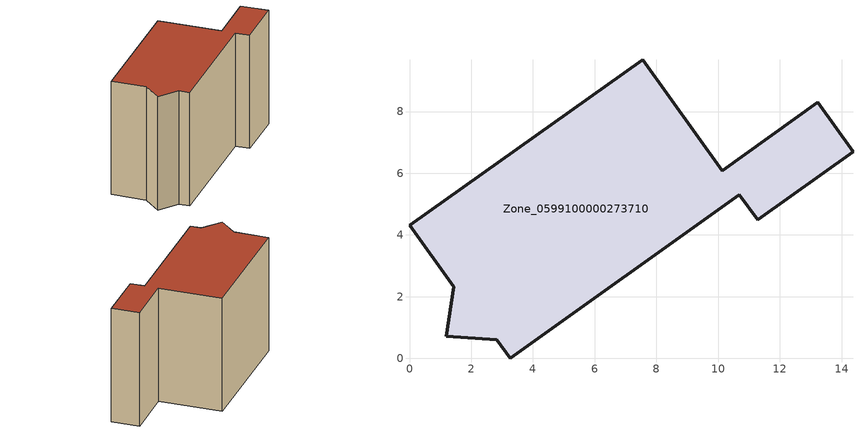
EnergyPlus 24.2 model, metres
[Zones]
Zone_0599100000273710
 floor ground (C_G): 13.22,8.3 14.37,6.7 11.28,4.49 10.69,5.3 3.26,0 2.83,0.61 1.19,0.72 1.43,2.32 0,4.31 7.55,9.68 10.14,6.08 z0
 wall outside (C_F): 1.19,0.72 2.83,0.61 3.26,0 10.69,5.3 11.28,4.49 14.37,6.7 13.22,8.3 10.14,6.08 7.55,9.68 0,4.31 1.43,2.32 1.19,0.72 z0:8.32
 roof outside (C_R): 13.22,8.3 10.14,6.08 7.55,9.68 0,4.31 1.43,2.32 1.19,0.72 2.83,0.61 3.26,0 10.69,5.3 11.28,4.49 14.37,6.7 z8.32
[BUILDING]
Pand.0599100000273710: North Axis=0; Terrain=City; Loads Convergence Tolerance Value=0.04; Temperature Convergence Tolerance Value=0.4; Solar Distribution=FullExterior; Maximum Number of Warmup Days=25; Minimum Number of Warmup Days=1
[Site:Location]
Rotterdam.The.Hague.AP_ZH_NLD Design_Conditions: Latitude=51.96; Longitude=4.45; Time Zone=1; Elevation=-4.5
[SITE:GROUNDTEMPERATURE:BUILDINGSURFACE]
18, 18, 18, 18, 18, 18, 18, 18, 18, 18, 18, 18
[MATERIAL] Thermal Absorptance=0.9; Solar Absorptance=0.7; Visible Absorptance=0.7
Name | Roughness | Thickness | Conductivity | Density | Specific Heat
G.TI.1975-1991 | MediumSmooth | 0.15 | 0.288461 | 540 | 1210
F.TI.1975-1991 | Rough | 0.3 | 0.230769 | 1920 | 840
R.TI.1975-1991 | MediumRough | 0.2 | 0.153846 | 1500 | 1000
[CONSTRUCTION]
C_G: G.TI.1975-1991
C_F: F.TI.1975-1991
C_R: R.TI.1975-1991
[ZONE]
Zone_0599100000273710: Type=1; Multiplier=1; Ceiling Height=Autocalculate; Volume=Autocalculate; Floor Area=autocalculate; Part of Total Floor Area=Yes
[ZONEINFILTRATION:DESIGNFLOWRATE]
Infil_Zone_0599100000273710: Zone or ZoneList or Space or SpaceList=Zone_0599100000273710; Schedule=AlwaysOn; Design Flow Rate Calculation Method=Flow/Area; Flow Rate per Floor Area=0.003; Constant Term Coefficient=1; Temperature Term Coefficient=0; Velocity Term Coefficient=0; Velocity Squared Term Coefficient=0
[HVACTEMPLATE:ZONE:IDEALLOADSAIRSYSTEM]
Zone_0599100000273710: Maximum Heating Supply Air Temperature=50; Minimum Cooling Supply Air Temperature=13; Maximum Heating Supply Air Humidity Ratio=0.0156; Minimum Cooling Supply Air Humidity Ratio=0.0077; Heating Limit=NoLimit; Cooling Limit=NoLimit; Dehumidification Control Type=ConstantSensibleHeatRatio; Cooling Sensible Heat Ratio=0.7; Dehumidification Setpoint=60; Humidification Control Type=None; Humidification Setpoint=30; Outdoor Air Method=None; Outdoor Air Flow Rate per Person=0.00944; Outdoor Air Flow Rate per Zone Floor Area=0; Outdoor Air Flow Rate per Zone=0; Demand Controlled Ventilation Type=None; Outdoor Air Economizer Type=NoEconomizer; Heat Recovery Type=None; Sensible Heat Recovery Effectiveness=0.7; Latent Heat Recovery Effectiveness=0.65
[ZONECONTROL:THERMOSTAT]
ThermostatControl_Zone_0599100000273710: Zone or ZoneList=Zone_0599100000273710; Control Type Schedule=DualSetpointControlType; Control 1=Thermostat_Zone_0599100000273710; Temperature Difference Between Cutout And Setpoint=0
[THERMOSTATSETPOINT:DUALSETPOINT]
Thermostat_Zone_0599100000273710: Heating Setpoint Temperature Schedule=HeatingSetpoint_Zone_0599100000273710; Cooling Setpoint Temperature Schedule=CoolingSetpoint_Zone_0599100000273710
[SCHEDULE:COMPACT]
HeatingSetpoint_Zone_0599100000273710: Through: 12/31, For: AllDays, Until: 24:00, 21
CoolingSetpoint_Zone_0599100000273710: Through: 12/31, For: AllDays, Until: 24:00, 24
DualSetpointControlType: Through: 12/31, For: AllDays, Until: 24:00, 4
AlwaysOn: Through: 12/31, For: AllDays, Until: 24:00, 1
